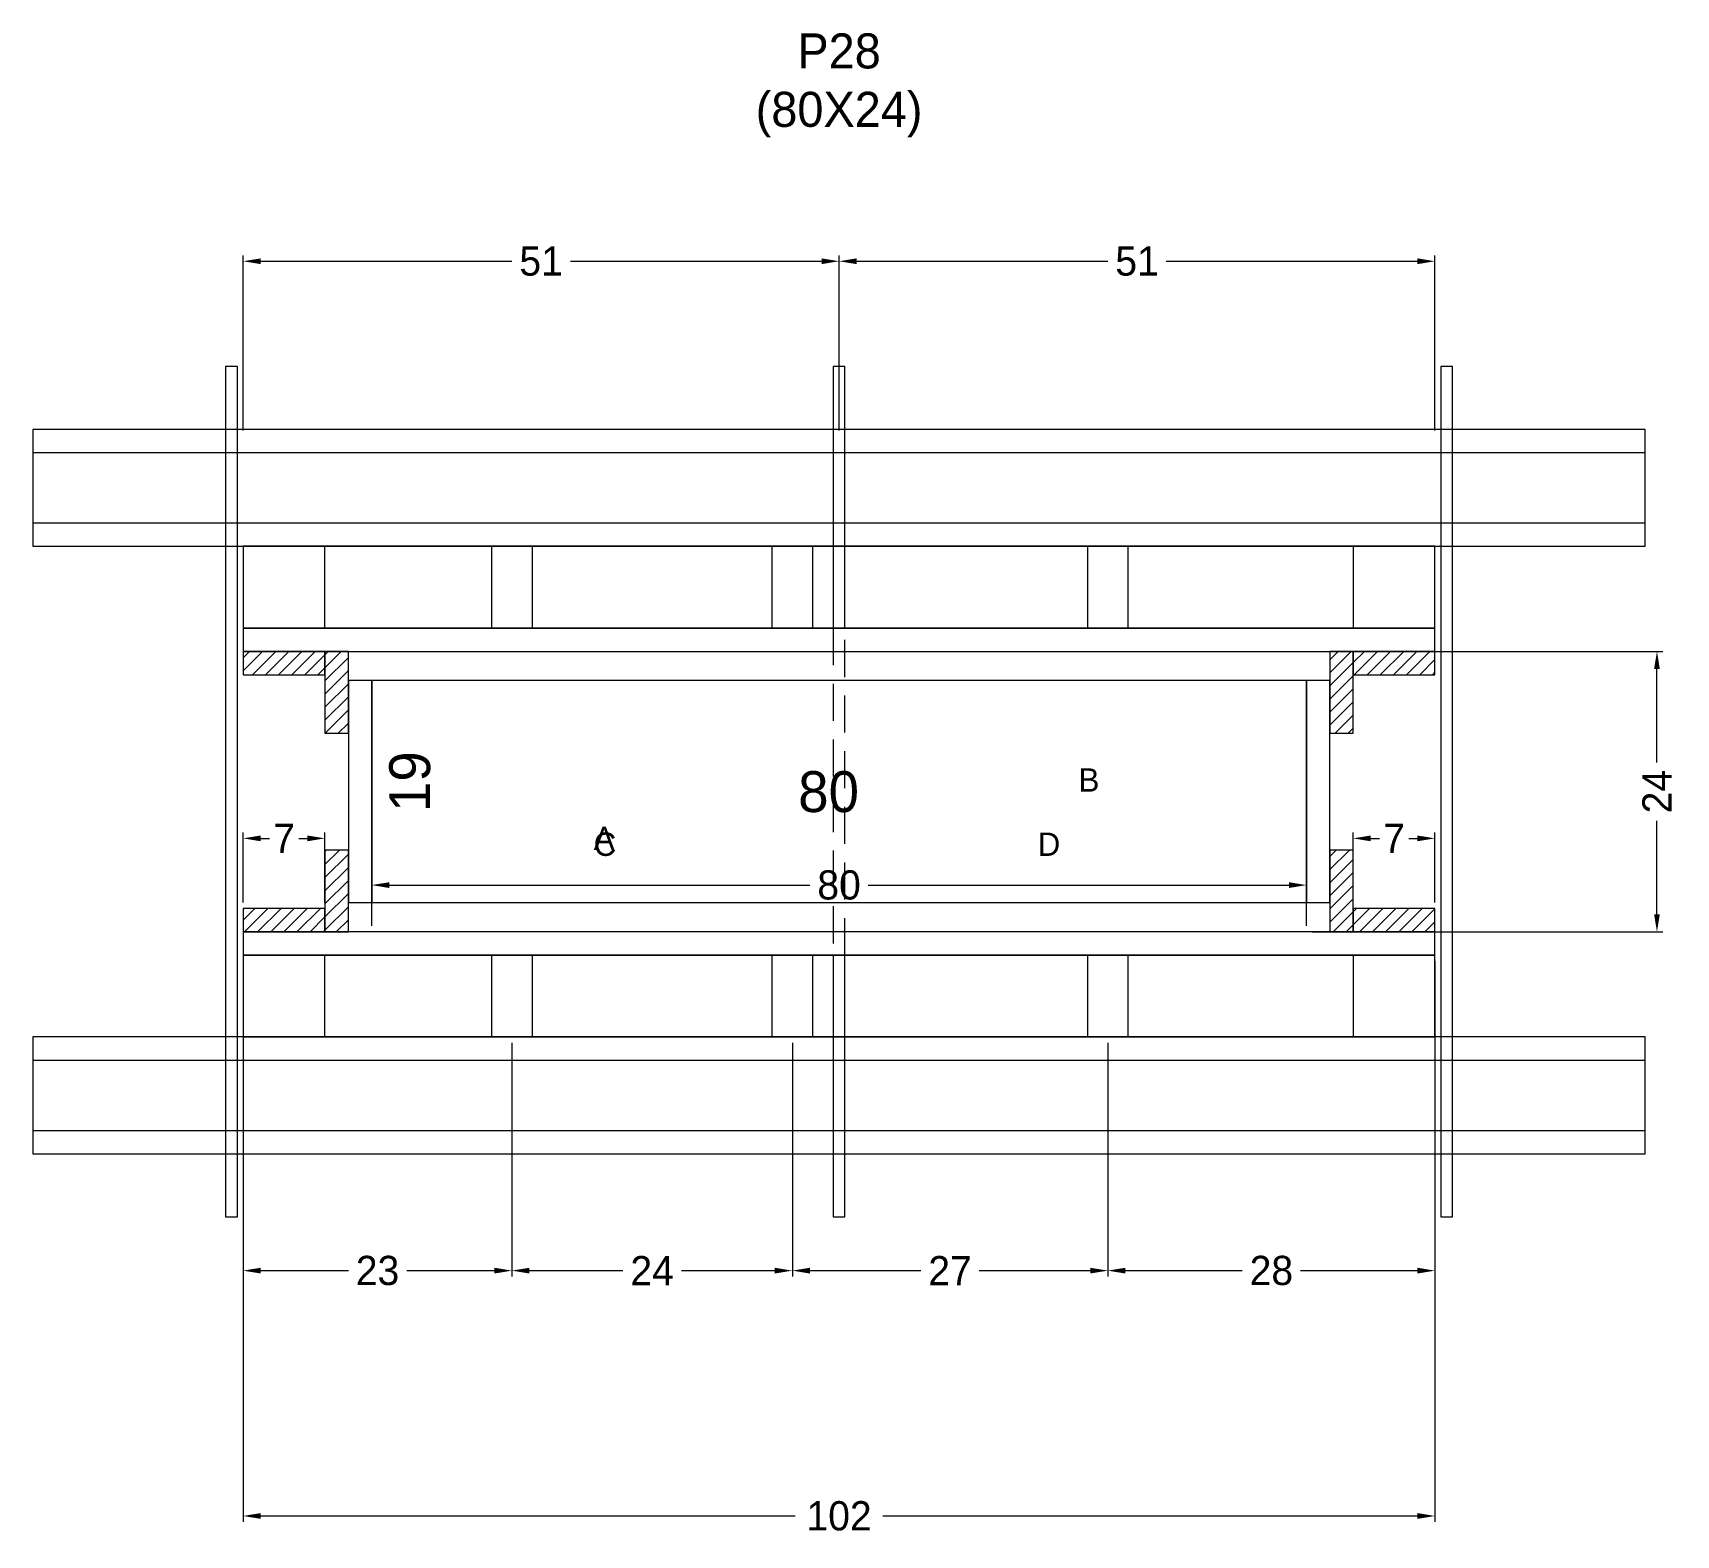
# Model space of a CAD drawing. Header units: centimetres. Extents: x -8500 to 4297, y -490 to 295.
# Drawn here: x -138 to 143.3, y 12.7 to 269.9 of the extents above; entities that cross this region are included whole.
import ezdxf

# ---------------------------------------------------------------- set-up
doc = ezdxf.new("R2010")
doc.units = ezdxf.units.CM
doc.linetypes.add('HIDDEN', pattern=[9.525, 6.35, -3.175])
for name, color, linetype in [('CHAPA', 140, 'Continuous'), ('COTA', 241, 'Continuous'), ('Hachura', 251, 'Continuous'), ('Madeira', 30, 'Continuous'), ('NOMENCLATURA', 7, 'Continuous'), ('Painéis', 200, 'Continuous'), ('Perfil Metálico', 150, 'Continuous'), ('SARRAFO', 251, 'Continuous'), ('TEXTO_GERAL', 7, 'Continuous')]:
    doc.layers.add(name, color=color, linetype=linetype)
doc.dimstyles.new('cotax2', dxfattribs={"dimtxt": 2.5, "dimasz": 1.5, "dimexe": 0.5, "dimexo": 0.5, "dimgap": 0.5, "dimtad": 1, "dimcen": 2.5, "dimazin": 3, "dimtfac": 1, "dimtmove": 0, "dimatfit": 3})
pattern_1 = [(45, (0, 0), (-1.122532, 1.122532), [])]

# ---------------------------------------------------------------- blocks, each defined once
blk = doc.blocks.new('_CLOSEDFILLED')
at = {"color": 0, "linetype": 'BYBLOCK'}
blk.add_solid([(-1, 0.164), (0, 0), (-1, -0.164)], dxfattribs=at)
blk = doc.blocks.new('*D46')
for p, q in [((-102, 111), (-102, 15)), ((102, 111), (102, 15)), ((-99, 16), (-7.5, 16)), ((7.5, 16), (99, 16))]:
    blk.add_line(p, q)
at = {"layer": 'Defpoints'}
for p in [(-102, 112), (102, 112), (-102, 16)]:
    blk.add_point(p, dxfattribs=at)
at = {"layer": 'COTA', "xscale": 3, "yscale": 3, "rotation": 180}
blk.add_blockref('_CLOSEDFILLED', (-102, 16), dxfattribs=at)
at = {"layer": 'COTA', "xscale": 3, "yscale": 3}
blk.add_blockref('_CLOSEDFILLED', (102, 16), dxfattribs=at)
at = {"layer": 'COTA', "insert": (0, 16), "char_height": 5, "attachment_point": 5}
blk.add_mtext('102', dxfattribs=at)
blk = doc.blocks.new('*D47')
for p, q in [((-102, 97), (-102, 57)), ((-56, 97), (-56, 57)), ((-99, 58), (-84, 58)), ((-74, 58), (-59, 58))]:
    blk.add_line(p, q)
at = {"layer": 'Defpoints'}
for p in [(-102, 98), (-56, 98), (-102, 58)]:
    blk.add_point(p, dxfattribs=at)
at = {"layer": 'COTA', "xscale": 3, "yscale": 3, "rotation": 180}
blk.add_blockref('_CLOSEDFILLED', (-102, 58), dxfattribs=at)
at = {"layer": 'COTA', "xscale": 3, "yscale": 3}
blk.add_blockref('_CLOSEDFILLED', (-56, 58), dxfattribs=at)
at = {"layer": 'COTA', "insert": (-79, 58), "char_height": 5, "attachment_point": 5}
blk.add_mtext('23', dxfattribs=at)
blk = doc.blocks.new('*D48')
for p, q in [((-56, 97), (-56, 57)), ((-8, 97), (-8, 57)), ((-53, 58), (-37, 58)), ((-27, 58), (-11, 58))]:
    blk.add_line(p, q)
at = {"layer": 'Defpoints'}
for p in [(-56, 98), (-8, 98), (-56, 58)]:
    blk.add_point(p, dxfattribs=at)
at = {"layer": 'COTA', "xscale": 3, "yscale": 3, "rotation": 180}
blk.add_blockref('_CLOSEDFILLED', (-56, 58), dxfattribs=at)
at = {"layer": 'COTA', "xscale": 3, "yscale": 3}
blk.add_blockref('_CLOSEDFILLED', (-8, 58), dxfattribs=at)
at = {"layer": 'COTA', "insert": (-32, 58), "char_height": 5, "attachment_point": 5}
blk.add_mtext('24', dxfattribs=at)
blk = doc.blocks.new('*D49')
for p, q in [((-8, 97), (-8, 57)), ((46, 97), (46, 57)), ((-5, 58), (14, 58)), ((24, 58), (43, 58))]:
    blk.add_line(p, q)
at = {"layer": 'Defpoints'}
for p in [(-8, 98), (46, 98), (-8, 58)]:
    blk.add_point(p, dxfattribs=at)
at = {"layer": 'COTA', "xscale": 3, "yscale": 3, "rotation": 180}
blk.add_blockref('_CLOSEDFILLED', (-8, 58), dxfattribs=at)
at = {"layer": 'COTA', "xscale": 3, "yscale": 3}
blk.add_blockref('_CLOSEDFILLED', (46, 58), dxfattribs=at)
at = {"layer": 'COTA', "insert": (19, 58), "char_height": 5, "attachment_point": 5}
blk.add_mtext('27', dxfattribs=at)
blk = doc.blocks.new('*D50')
for p, q in [((46, 97), (46, 57)), ((102, 97), (102, 57)), ((49, 58), (69, 58)), ((79, 58), (99, 58))]:
    blk.add_line(p, q)
at = {"layer": 'Defpoints'}
for p in [(46, 98), (102, 98), (46, 58)]:
    blk.add_point(p, dxfattribs=at)
at = {"layer": 'COTA', "xscale": 3, "yscale": 3, "rotation": 180}
blk.add_blockref('_CLOSEDFILLED', (46, 58), dxfattribs=at)
at = {"layer": 'COTA', "xscale": 3, "yscale": 3}
blk.add_blockref('_CLOSEDFILLED', (102, 58), dxfattribs=at)
at = {"layer": 'COTA', "insert": (74, 58), "char_height": 5, "attachment_point": 5}
blk.add_mtext('28', dxfattribs=at)
blk = doc.blocks.new('*D51')
for p, q in [((-80, 117), (-80, 125)), ((-77, 124), (-5, 124)), ((5, 124), (77, 124)), ((80, 117), (80, 125))]:
    blk.add_line(p, q)
at = {"layer": 'Defpoints'}
for p in [(-80, 124), (-80, 116), (80, 116)]:
    blk.add_point(p, dxfattribs=at)
at = {"layer": 'COTA', "xscale": 3, "yscale": 3, "rotation": 180}
blk.add_blockref('_CLOSEDFILLED', (-80, 124), dxfattribs=at)
at = {"layer": 'COTA', "xscale": 3, "yscale": 3}
blk.add_blockref('_CLOSEDFILLED', (80, 124), dxfattribs=at)
at = {"layer": 'COTA', "insert": (0, 124), "char_height": 5, "attachment_point": 5}
blk.add_mtext('80', dxfattribs=at)
blk = doc.blocks.new('*D52')
for p, q in [((81, 164), (141, 164)), ((140, 145), (140, 161)), ((140, 119), (140, 135)), ((81, 116), (141, 116))]:
    blk.add_line(p, q)
at = {"layer": 'Defpoints'}
for p in [(80, 164), (80, 116), (140, 116)]:
    blk.add_point(p, dxfattribs=at)
at = {"layer": 'COTA', "xscale": 3, "yscale": 3}
for p, rotation in [((140, 164), 90), ((140, 116), -90.00000000000001)]:
    blk.add_blockref('_CLOSEDFILLED', p, dxfattribs=dict(at, rotation=rotation))
at = {"layer": 'COTA', "insert": (140, 140), "char_height": 5, "attachment_point": 5, "rotation": 90}
blk.add_mtext('24', dxfattribs=at)
blk = doc.blocks.new('*D53')
for p, q in [((-102, 121), (-102, 133)), ((-88, 121), (-88, 133)), ((-99, 132), (-97.5, 132)), ((-92.5, 132), (-91, 132))]:
    blk.add_line(p, q)
at = {"layer": 'Defpoints'}
for p in [(-102, 132), (-102, 120), (-88, 120)]:
    blk.add_point(p, dxfattribs=at)
at = {"layer": 'COTA', "xscale": 3, "yscale": 3, "rotation": 180}
blk.add_blockref('_CLOSEDFILLED', (-102, 132), dxfattribs=at)
at = {"layer": 'COTA', "xscale": 3, "yscale": 3}
blk.add_blockref('_CLOSEDFILLED', (-88, 132), dxfattribs=at)
at = {"layer": 'COTA', "insert": (-95, 132), "char_height": 5, "attachment_point": 5}
blk.add_mtext('7', dxfattribs=at)
blk = doc.blocks.new('*D54')
for p, q in [((88, 121), (88, 133)), ((102, 121), (102, 133)), ((91, 132), (92.5, 132)), ((97.5, 132), (99, 132))]:
    blk.add_line(p, q)
at = {"layer": 'Defpoints'}
for p in [(88, 132), (88, 120), (102, 120)]:
    blk.add_point(p, dxfattribs=at)
at = {"layer": 'COTA', "xscale": 3, "yscale": 3, "rotation": 180}
blk.add_blockref('_CLOSEDFILLED', (88, 132), dxfattribs=at)
at = {"layer": 'COTA', "xscale": 3, "yscale": 3}
blk.add_blockref('_CLOSEDFILLED', (102, 132), dxfattribs=at)
at = {"layer": 'COTA', "insert": (95, 132), "char_height": 5, "attachment_point": 5}
blk.add_mtext('7', dxfattribs=at)
blk = doc.blocks.new('*D55')
for p, q in [((-102, 201.8), (-102, 231.8)), ((-99, 230.8), (-56, 230.8)), ((-46, 230.8), (-3, 230.8)), ((0, 201.8), (0, 231.8))]:
    blk.add_line(p, q)
at = {"layer": 'Defpoints'}
for p in [(-102, 230.8), (-102, 200.8), (0, 200.8)]:
    blk.add_point(p, dxfattribs=at)
at = {"layer": 'COTA', "xscale": 3, "yscale": 3, "rotation": 180}
blk.add_blockref('_CLOSEDFILLED', (-102, 230.8), dxfattribs=at)
at = {"layer": 'COTA', "xscale": 3, "yscale": 3}
blk.add_blockref('_CLOSEDFILLED', (0, 230.8), dxfattribs=at)
at = {"layer": 'COTA', "insert": (-51, 230.8), "char_height": 5, "attachment_point": 5}
blk.add_mtext('51', dxfattribs=at)
blk = doc.blocks.new('*D56')
for p, q in [((0, 201.8), (0, 231.8)), ((3, 230.8), (46, 230.8)), ((56, 230.8), (99, 230.8)), ((102, 201.8), (102, 231.8))]:
    blk.add_line(p, q)
at = {"layer": 'Defpoints'}
for p in [(0, 230.8), (0, 200.8), (102, 200.8)]:
    blk.add_point(p, dxfattribs=at)
at = {"layer": 'COTA', "xscale": 3, "yscale": 3, "rotation": 180}
blk.add_blockref('_CLOSEDFILLED', (0, 230.8), dxfattribs=at)
at = {"layer": 'COTA', "xscale": 3, "yscale": 3}
blk.add_blockref('_CLOSEDFILLED', (102, 230.8), dxfattribs=at)
at = {"layer": 'COTA', "insert": (51, 230.8), "char_height": 5, "attachment_point": 5}
blk.add_mtext('51', dxfattribs=at)

msp = doc.modelspace()

# ---------------------------------------------------------------- hatches: boundary and pattern name
at = {"layer": 'Hachura'}
h = msp.add_hatch(dxfattribs=at)
h.set_pattern_fill('ANSI31')
h.set_pattern_definition(pattern_1)
h.paths.add_polyline_path([(-102, 160), (-88, 160), (-88, 164), (-102, 164)])
h = msp.add_hatch(dxfattribs=at)
h.set_pattern_fill('ANSI31')
h.set_pattern_definition(pattern_1)
h.paths.add_polyline_path([(-88, 150), (-84, 150), (-84, 164), (-88, 164)])
h = msp.add_hatch(dxfattribs=at)
h.set_pattern_fill('ANSI31')
h.set_pattern_definition(pattern_1)
h.paths.add_polyline_path([(84, 150), (88, 150), (88, 164), (84, 164)])
h = msp.add_hatch(dxfattribs=at)
h.set_pattern_fill('ANSI31')
h.set_pattern_definition(pattern_1)
h.paths.add_polyline_path([(88, 160), (102, 160), (102, 164), (88, 164)])
h = msp.add_hatch(dxfattribs=at)
h.set_pattern_fill('ANSI31')
h.set_pattern_definition(pattern_1)
h.paths.add_polyline_path([(-88, 116), (-84, 116), (-84, 130), (-88, 130)])
h = msp.add_hatch(dxfattribs=at)
h.set_pattern_fill('ANSI31')
h.set_pattern_definition(pattern_1)
h.paths.add_polyline_path([(84, 116), (88, 116), (88, 130), (84, 130)])
h = msp.add_hatch(dxfattribs=at)
h.set_pattern_fill('ANSI31')
h.set_pattern_definition(pattern_1)
h.paths.add_polyline_path([(-102, 116), (-88, 116), (-88, 120), (-102, 120)])
h = msp.add_hatch(dxfattribs=at)
h.set_pattern_fill('ANSI31')
h.set_pattern_definition(pattern_1)
h.paths.add_polyline_path([(88, 116), (102, 116), (102, 120), (88, 120)])

# ---------------------------------------------------------------- linework, layer by layer
at = {"layer": 'CHAPA', "lineweight": 18}
for points in [[(-102, 164), (102, 164), (102, 168), (-102, 168)], [(-102, 164), (102, 164), (102, 168), (-102, 168)], [(-84, 121), (-80, 121), (-80, 159), (-84, 159)], [(-84, 121), (-80, 121), (-80, 159), (-84, 159)], [(80, 121), (84, 121), (84, 159), (80, 159)], [(80, 121), (84, 121), (84, 159), (80, 159)], [(-102, 112), (102, 112), (102, 116), (-102, 116)], [(-102, 112), (102, 112), (102, 116), (-102, 116)]]:
    msp.add_lwpolyline(points, close=True, dxfattribs=at)
at = {"layer": 'Hachura'}
for points in [[(-105, 67.2), (-103, 67.2), (-103, 212.8), (-105, 212.8)], [(-1, 168), (1, 168), (1, 212.8), (-1, 212.8)], [(103, 67.2), (105, 67.2), (105, 212.8), (103, 212.8)], [(-1, 67.2), (1, 67.2), (1, 112), (-1, 112)]]:
    msp.add_lwpolyline(points, close=True, dxfattribs=at)
at = {"layer": 'Hachura', "linetype": 'HIDDEN'}
msp.add_lwpolyline([(-1, 112), (1, 112), (1, 168), (-1, 168)], close=True, dxfattribs=at)
at = {"layer": 'Madeira', "color": 126}
for points in [[(-102, 168), (102, 168), (102, 182), (-102, 182)], [(-102, 168), (-88, 168), (-88, 182), (-102, 182)], [(-59.5, 168), (-52.5, 168), (-52.5, 182), (-59.5, 182)], [(-11.5, 168), (-4.5, 168), (-4.5, 182), (-11.5, 182)], [(42.5, 168), (49.5, 168), (49.5, 182), (42.5, 182)], [(88, 168), (102, 168), (102, 182), (88, 182)], [(-102, 98), (102, 98), (102, 112), (-102, 112)], [(-102, 98), (-88, 98), (-88, 112), (-102, 112)], [(-59.5, 98), (-52.5, 98), (-52.5, 112), (-59.5, 112)], [(-11.5, 98), (-4.5, 98), (-4.5, 112), (-11.5, 112)], [(42.5, 98), (49.5, 98), (49.5, 112), (42.5, 112)], [(88, 98), (102, 98), (102, 112), (88, 112)]]:
    msp.add_lwpolyline(points, close=True, dxfattribs=at)
at = {"layer": 'Painéis'}
msp.add_lwpolyline([(-80, 121), (80, 121), (80, 159), (-80, 159)], close=True, dxfattribs=at)
at = {"layer": 'Perfil Metálico', "color": 224}
for points in [[(-138, 182), (138, 182), (138, 202), (-138, 202)], [(-138, 186), (138, 186), (138, 198), (-138, 198)], [(-138, 78), (138, 78), (138, 98), (-138, 98)], [(-138, 82), (138, 82), (138, 94), (-138, 94)]]:
    msp.add_lwpolyline(points, close=True, dxfattribs=at)
at = {"layer": 'SARRAFO', "color": 251, "lineweight": 13}
for points in [[(-102, 160), (-88, 160), (-88, 164), (-102, 164)], [(-88, 150), (-84, 150), (-84, 164), (-88, 164)], [(84, 150), (88, 150), (88, 164), (84, 164)], [(88, 160), (102, 160), (102, 164), (88, 164)], [(-88, 116), (-84, 116), (-84, 130), (-88, 130)], [(84, 116), (88, 116), (88, 130), (84, 130)], [(-102, 116), (-88, 116), (-88, 120), (-102, 120)], [(88, 116), (102, 116), (102, 120), (88, 120)]]:
    msp.add_lwpolyline(points, close=True, dxfattribs=at)

# ---------------------------------------------------------------- texts
at = {"layer": 'COTA'}
msp.add_text('19', height=7, rotation=90, dxfattribs=at).set_placement((-70, 136.5))
msp.add_text('80', height=7, dxfattribs=at).set_placement((-7, 136.5))
at = {"layer": 'NOMENCLATURA', "insert": (0, 252), "char_height": 6, "attachment_point": 8}
msp.add_mtext('P28\\P(80X24)', dxfattribs=at)
at = {"layer": 'TEXTO_GERAL'}
for s, p in [('B', (41, 140)), ('A', (-42, 130)), ('C', (-42, 129)), ('D', (34, 129))]:
    msp.add_text(s, height=4, dxfattribs=at).set_placement(p)

# ---------------------------------------------------------------- dimensions: what is measured, and where the dimension line sits
at = {"layer": 'COTA'}
for base, p1, p2, picture, middle in [((-102, 230.8), (-102, 200.8), (0, 200.8), '*D55', (-51, 230.8)), ((0, 230.8), (0, 200.8), (102, 200.8), '*D56', (51, 230.8)), ((-102, 132), (-102, 120), (-88, 120), '*D53', (-95, 132)), ((88, 132), (88, 120), (102, 120), '*D54', (95, 132)), ((-80, 124), (-80, 116), (80, 116), '*D51', (0, 124)), ((-102, 16), (-102, 112), (102, 112), '*D46', (0, 16))]:
    dim = msp.add_linear_dim(base=base, p1=p1, p2=p2, dimstyle='cotax2', dxfattribs=at)
    dim.commit()
    dim.dimension.update_dxf_attribs({"geometry": picture, "text_midpoint": middle})
dim = msp.add_linear_dim(base=(140, 116), p1=(80, 116), p2=(80, 164), angle=90, dimstyle='cotax2', dxfattribs=at)
dim.commit()
dim.dimension.update_dxf_attribs({"geometry": '*D52', "text_midpoint": (140, 140)})
for base, p1, p2, text, picture, middle in [((-102, 58), (-102, 98), (-56, 98), '23', '*D47', (-79, 58)), ((-56, 58), (-56, 98), (-8, 98), '24', '*D48', (-32, 58)), ((-8, 58), (-8, 98), (46, 98), '27', '*D49', (19, 58)), ((46, 58), (46, 98), (102, 98), '28', '*D50', (74, 58))]:
    dim = msp.add_linear_dim(base=base, p1=p1, p2=p2, text=text, dimstyle='cotax2', dxfattribs=at)
    dim.commit()
    dim.dimension.update_dxf_attribs({"geometry": picture, "text_midpoint": middle})

doc.saveas('drawing.dxf')
